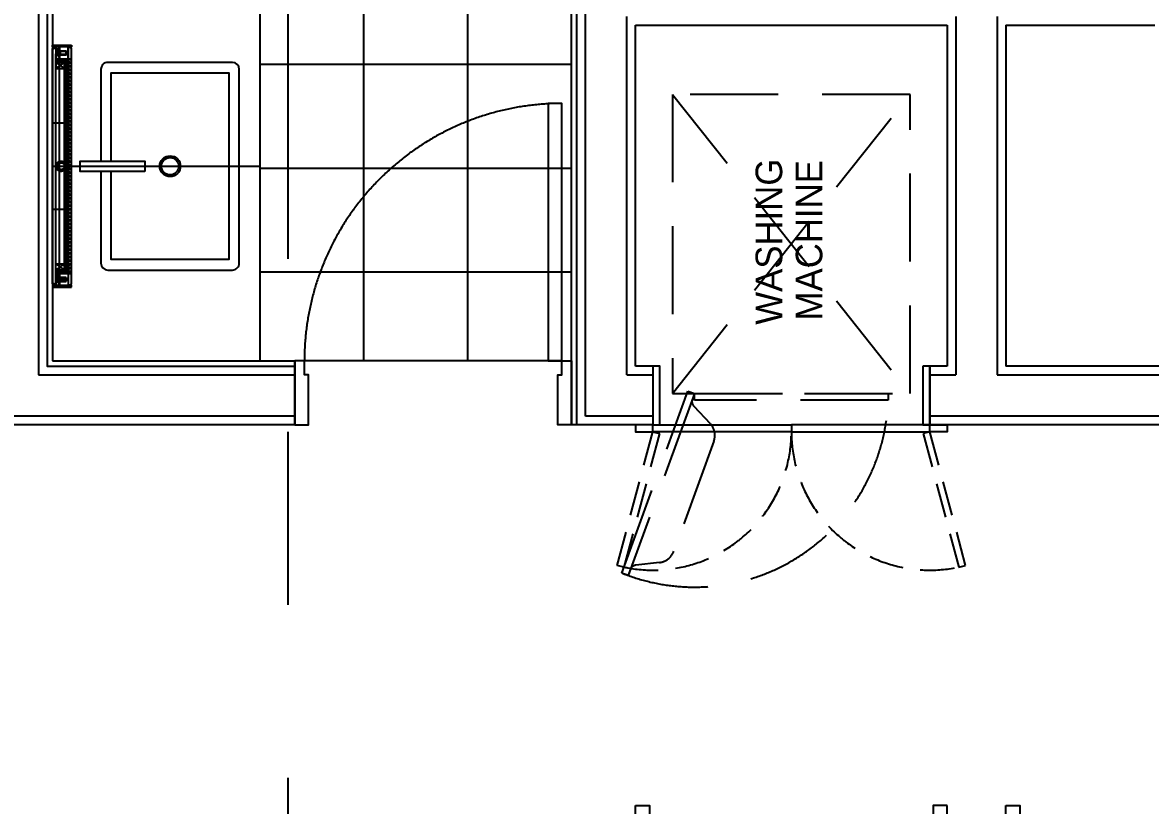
# Model space of a CAD drawing. Header units: millimetres. Extents: x 10000 to 302800, y 6800 to 229018.
# Drawn here: x 188212 to 191471, y 136757 to 139020 of the extents above; entities that cross this region are included whole.
import ezdxf

# ---------------------------------------------------------------- set-up
doc = ezdxf.new("R2010")
doc.units = ezdxf.units.MM
doc.header["$LTSCALE"] = 400
doc.header["$MEASUREMENT"] = 0
for name, pattern in [('X-GRID_5~ROOF$0$CENTER2', [1.125, 0.75, -0.125, 0.125, -0.125]), ('X-ROOM TYPE-SR-3Bay_8F 확장형$0$HIDDEN', [0.375, 0.25, -0.125]), ('X-ROOM TYPE-SR-3Bay_8F 확장형$0$X-ROOM TYPE-SR-2bay_1$0$PHANTOM2', [1.25, 0.625, -0.125, 0.125, -0.125, 0.125, -0.125]), ('X-ROOM TYPE-SR-3Bay_8F 확장형$0$X-ROOM TYPE-SR-2bay_1$0$X-ROOM TYPE-SR-1.3+1.7Bay$0$HIDDEN2', [4.7625, 3.175, -1.5875]), ('X-ROOM TYPE-SR-3Bay_8F 확장형$0$X-ROOM TYPE-SR-2bay_1$0$X-ROOM TYPE-SR-3Bay$0$HIDDEN2', [4.7625, 3.175, -1.5875])]:
    doc.linetypes.add(name, pattern=pattern)
doc.layers.get('0').update_dxf_attribs({"linetype": 'CONTINUOUS'})
for name, color, linetype in [('A-DIM1', 7, 'CONTINUOUS'), ('X-EXT_8F$0$A-254', 254, 'CONTINUOUS'), ('X-GRID_5~ROOF$0$A-CEN1', 1, 'X-GRID_5~ROOF$0$CENTER2'), ('X-ROOM TYPE-SR-3Bay_8F 확장형$0$.WA_Built-in', 252, 'CONTINUOUS'), ('X-ROOM TYPE-SR-3Bay_8F 확장형$0$.WA_Built-in_Lower', 252, 'CONTINUOUS'), ('X-ROOM TYPE-SR-3Bay_8F 확장형$0$.WA_Door Swing', 252, 'CONTINUOUS'), ('X-ROOM TYPE-SR-3Bay_8F 확장형$0$.WA_Floor-Fin', 252, 'CONTINUOUS'), ('X-ROOM TYPE-SR-3Bay_8F 확장형$0$.WA_Framing', 252, 'CONTINUOUS'), ('X-ROOM TYPE-SR-3Bay_8F 확장형$0$.WA_Light', 252, 'CONTINUOUS'), ('X-ROOM TYPE-SR-3Bay_8F 확장형$0$.WA_M ETAL', 252, 'CONTINUOUS'), ('X-ROOM TYPE-SR-3Bay_8F 확장형$0$.WA_Sani', 252, 'CONTINUOUS'), ('X-ROOM TYPE-SR-3Bay_8F 확장형$0$.WA_Sani-Fix', 252, 'CONTINUOUS'), ('X-ROOM TYPE-SR-3Bay_8F 확장형$0$.WA_Wall-Finish', 252, 'CONTINUOUS'), ('X-ROOM TYPE-SR-3Bay_8F 확장형$0$A-WALD', 7, 'CONTINUOUS'), ('X-ROOM TYPE-SR-3Bay_8F 확장형$0$X-ROOM TYPE-SR-2bay_1$0$.WA_Sani-Fix', 252, 'CONTINUOUS'), ('X-ROOM TYPE-SR-3Bay_8F 확장형$0$X-ROOM TYPE-SR-2bay_1$0$0-RefEdit0', 252, 'CONTINUOUS'), ('X-ROOM TYPE-SR-3Bay_8F 확장형$0$X-ROOM TYPE-SR-2bay_1$0$__Door-bomba', 252, 'CONTINUOUS')]:
    doc.layers.add(name, color=color, linetype=linetype)
doc.styles.add('X-ROOM TYPE-SR-3Bay_8F 확장형$0$X-ROOM TYPE-SR-2bay_1$0$X-ROOM TYPE-SR-1.3+1.7Bay$0$HY울릉도L', font='')
doc.styles.get('X-ROOM TYPE-SR-3Bay_8F 확장형$0$X-ROOM TYPE-SR-2bay_1$0$X-ROOM TYPE-SR-1.3+1.7Bay$0$HY울릉도L').set_extended_font_data('HYGothic-Extra')

# ---------------------------------------------------------------- blocks, each defined once
blk = doc.blocks.new('X-EXT_8F')
at = {"layer": 'X-EXT_8F$0$A-254'}
h = blk.add_hatch(dxfattribs=at)
h.set_pattern_fill('LINE', color=252, scale=100, angle=90)
h.set_pattern_definition([(90, (0, 0), (-317.5, 2e-14), [])])
edge = h.paths.add_edge_path()
edge.add_line((214444.8, 68021.2), (188877.6, 70521.2))
edge.add_line((188877.6, 70521.2), (174255.5, 70521.2))
edge.add_arc((174255.5, 68371.2), 2150, 90, 167)
edge.add_line((172160.6, 68854.9), (172053.9, 68392.8))
edge.add_arc((174148.8, 67909.2), 2150, 167, 180)
edge.add_line((171998.8, 67909.2), (171998.8, 38021.2))
edge.add_arc((174148.8, 38021.2), 2150, 180, 270)
edge.add_line((174148.8, 35871.2), (195098.8, 35871.2))
edge.add_line((195098.8, 35871.2), (195098.8, 36521.2))
edge.add_line((195098.8, 36521.2), (174648.8, 36521.2))
edge.add_arc((174648.8, 38021.2), 1500, 180, 270, ccw=False)
edge.add_line((173148.8, 38021.2), (173148.8, 67371.2))
edge.add_arc((174648.8, 67371.2), 1500, 90, 180, ccw=False)
edge.add_line((174648.8, 68871.2), (187974.8, 68871.2))
edge.add_line((187974.8, 68871.2), (202089.9, 68021.2))
edge.add_line((202089.9, 68021.2), (214444.8, 68021.2))
blk = doc.blocks.new('X-GRID_5~ROOF')
at = {"layer": 'X-GRID_5~ROOF$0$A-CEN1', "ltscale": 10}
blk.add_line((184198.8, 81871.2), (184198.8, 33068.4), dxfattribs=at)
blk = doc.blocks.new('X-ROOM TYPE-SR-3Bay_8F 확장형$0$DOOR-900')
at = {"color": 8, "linetype": 'X-ROOM TYPE-SR-3Bay_8F 확장형$0$X-ROOM TYPE-SR-2bay_1$0$PHANTOM2', "ltscale": 200}
blk.add_arc((-28, -85), 844, 180, 270, dxfattribs=at)
at = {"layer": 'X-ROOM TYPE-SR-3Bay_8F 확장형$0$X-ROOM TYPE-SR-2bay_1$0$__Door-bomba'}
for points in [[(-900, 85), (-860, 85), (-860, -45), (-872, -45), (-872, -85), (-900, -85)], [(0, 85), (-40, 85), (-40, -45), (-28, -45), (-28, -85), (0, -85)], [(-28, -85), (-28, -929), (-68, -929), (-68, -85)]]:
    blk.add_lwpolyline(points, close=True, dxfattribs=at)
blk = doc.blocks.new('X-ROOM TYPE-SR-3Bay_8F 확장형$0$A$C1701355A')
at = {"layer": 'X-ROOM TYPE-SR-3Bay_8F 확장형$0$.WA_Light', "linetype": 'X-ROOM TYPE-SR-3Bay_8F 확장형$0$HIDDEN', "ltscale": 10}
for points in [[(-29.5, -5.6), (-12.1, 11.7), (-2.9, 2.5), (-20.4, -14.9), (-22.4, -14.3), (-28.5, -8.3), (-29.5, -5.6)], [(-18.1, -14.2), (-1, 2.9), (-11.8, 13.8), (-28.8, -3.2)], [(-27.3, -6.2), (-12, 9.1), (-5.8, 2.9), (-21.2, -12.3)], [(-29.5, -5.6), (-27.3, -6.2), (-21.2, -12.3), (-20.3, -14.8)], [(-16, -7.2), (-14.3, -8.9)], [(-8.7, 0), (-7.1, -1.7)]]:
    blk.add_lwpolyline(points, dxfattribs=at)
blk.add_lwpolyline([(-22.3, -11.2), (-26, -7.5), (-24.6, -6.1), (-20.9, -9.8)], close=True, dxfattribs=at)
blk = doc.blocks.new('X-ROOM TYPE-SR-3Bay_8F 확장형$0$A$C61A5519C')
at = {"layer": 'X-ROOM TYPE-SR-3Bay_8F 확장형$0$.WA_Light', "linetype": 'X-ROOM TYPE-SR-3Bay_8F 확장형$0$HIDDEN', "ltscale": 10, "rotation": 44.99999999999411}
blk.add_blockref('X-ROOM TYPE-SR-3Bay_8F 확장형$0$A$C1701355A', (6.3, 9.1), dxfattribs=at)
blk = doc.blocks.new('X-ROOM TYPE-SR-3Bay_8F 확장형$0$mr')
at = {"layer": 'X-ROOM TYPE-SR-3Bay_8F 확장형$0$.WA_M ETAL'}
h = blk.add_hatch(dxfattribs=at)
h.set_pattern_fill('ANSI32', color=256, scale=15, angle=-90)
h.set_pattern_definition([(315, (-23359.6275, 437694.648), (3.977475644, 3.977475644), []), (315, (-23359.6275, 437691.996), (3.977475644, 3.977475644), [])])
h.paths.add_polyline_path([(-55, 350), (-55, 345), (0, 345), (0, 350)])
h = blk.add_hatch(dxfattribs=at)
h.set_pattern_fill('NET', color=256, scale=60, angle=-45)
h.set_pattern_definition([(315, (2329112.2085, 3855536.917), (5.303300859, 5.303300859), []), (45, (2329112.2085, 3855536.917), (-5.303300859, 5.303300859), [])])
h.paths.add_polyline_path([(-45, 310), (-55, 310), (-55, -310), (-45, -310)])
h = blk.add_hatch(dxfattribs=at)
h.set_pattern_fill('ANSI32', color=256, scale=15, angle=-90)
h.set_pattern_definition([(315, (-23359.6275, 437574.648), (3.977475644, 3.977475644), []), (315, (-23359.6275, 437571.996), (3.977475644, 3.977475644), [])])
h.paths.add_polyline_path([(-55, -350), (-55, -345), (0, -345), (0, -350)])
at = {"layer": 'X-ROOM TYPE-SR-3Bay_8F 확장형$0$.WA_Framing', "linetype": 'X-ROOM TYPE-SR-3Bay_8F 확장형$0$HIDDEN', "ltscale": 20}
for p, q in [((-10, 345), (-20, 310)), ((-10, 310), (-20, 345)), ((-35, 300), (-35, 282.5)), ((-10, 300), (-35, 282.5)), ((-10, 282.5), (-35, 300)), ((-35, -300), (-35, -282.5)), ((-10, -300), (-35, -282.5)), ((-10, -282.5), (-35, -300)), ((-20, -345), (-20, -310)), ((-10, -345), (-20, -310)), ((-10, -310), (-20, -345))]:
    blk.add_line(p, q, dxfattribs=at)
at = {"layer": 'X-ROOM TYPE-SR-3Bay_8F 확장형$0$.WA_Framing', "ltscale": 20}
for p, q in [((-35, 300), (-45, 310)), ((-40, 305), (-40, -305)), ((-40, 305), (-10, 305)), ((-35, -300), (-45, -310)), ((-10, -305), (-40, -305))]:
    blk.add_line(p, q, dxfattribs=at)
at = {"layer": 'X-ROOM TYPE-SR-3Bay_8F 확장형$0$.WA_Framing', "linetype": 'X-ROOM TYPE-SR-3Bay_8F 확장형$0$HIDDEN', "ltscale": 20}
for points in [[(-10, 345), (-10, 310), (-20, 310), (-20, 345)], [(-10, 300), (-10, 282.5), (-35, 282.5), (-35, 300)], [(-10, -300), (-10, -282.5), (-35, -282.5), (-35, -300)], [(-10, -345), (-10, -310), (-20, -310), (-20, -345)]]:
    blk.add_lwpolyline(points, close=True, dxfattribs=at)
at = {"layer": 'X-ROOM TYPE-SR-3Bay_8F 확장형$0$.WA_M ETAL'}
for p, q in [((-45, 310), (-55, 310)), ((-45, -310), (-55, -310))]:
    blk.add_line(p, q, dxfattribs=at)
for points in [[(-55, 350), (-55, 345), (0, 345), (0, 350)], [(-50, 344), (-55, 340), (-55, -340), (-50, -344), (-45, -344), (-45, 344)], [(-55, -350), (-55, -345), (0, -345), (0, -350)]]:
    blk.add_lwpolyline(points, close=True, dxfattribs=at)
at = {"layer": 'X-ROOM TYPE-SR-3Bay_8F 확장형$0$.WA_M ETAL', "linetype": 'X-ROOM TYPE-SR-3Bay_8F 확장형$0$HIDDEN', "ltscale": 50}
for points in [[(-45, 125), (0, 125)], [(0, -125), (-45, -125)]]:
    blk.add_lwpolyline(points, dxfattribs=at)
at = {"layer": 'X-ROOM TYPE-SR-3Bay_8F 확장형$0$.WA_Wall-Finish'}
for p, q in [((-20, 345), (-20, 310)), ((-20, 345), (-20, 310)), ((-10, 345), (-10, -325)), ((0, 340), (0, -340)), ((-10, 310), (-45, 310)), ((-45, 310), (-45, -344)), ((-10, 300), (-35, 300)), ((-35, 300), (-35, -300)), ((-10, -310), (-45, -310)), ((-10, -300), (-35, -300)), ((-20, -310), (-20, -345))]:
    blk.add_line(p, q, dxfattribs=at)
for points in [[(0, 345), (-5, 345), (-5, 340), (0, 340)], [(0, -340), (-5, -340), (-5, -345), (0, -345)]]:
    blk.add_lwpolyline(points, dxfattribs=at)
at = {"layer": 'X-ROOM TYPE-SR-3Bay_8F 확장형$0$.WA_Built-in', "yscale": 0.7999999999999988, "rotation": 270}
for p, xscale, zscale in [((-28.4, 324.2), 0.7999999999999988, 0.7999999999999988), ((-28.4, -324.2), -0.7999999999999988, 0.7999999999999989)]:
    blk.add_blockref('X-ROOM TYPE-SR-3Bay_8F 확장형$0$A$C61A5519C', p, dxfattribs=dict(at, xscale=xscale, zscale=zscale))
blk = doc.blocks.new('X-ROOM TYPE-SR-3Bay_8F 확장형$0$A$C1CB516A0')
at = {"layer": 'X-ROOM TYPE-SR-3Bay_8F 확장형$0$.WA_Built-in', "linetype": 'X-ROOM TYPE-SR-3Bay_8F 확장형$0$HIDDEN', "ltscale": 50}
blk.add_lwpolyline([(13.5, 35, -0.000893), (14.5, 35), (695, 35)], format="xyb", dxfattribs=at)
at = {"layer": 'X-ROOM TYPE-SR-3Bay_8F 확장형$0$.WA_M ETAL', "linetype": 'X-ROOM TYPE-SR-3Bay_8F 확장형$0$HIDDEN', "ltscale": 25}
for radius in [15, 10]:
    blk.add_circle((350, 30), radius, dxfattribs=at)
at = {"layer": 'X-ROOM TYPE-SR-3Bay_8F 확장형$0$.WA_Sani', "rotation": 90}
blk.add_blockref('X-ROOM TYPE-SR-3Bay_8F 확장형$0$mr', (350, 55), dxfattribs=at)
blk = doc.blocks.new('X-ROOM TYPE-SR-3Bay_8F 확장형$0$wash basin')
at = {"layer": 'X-ROOM TYPE-SR-3Bay_8F 확장형$0$.WA_Sani-Fix', "ltscale": 250}
blk.add_lwpolyline([(-15, 332.9), (-15, 520), (15, 520), (15, 332.9)], close=True, dxfattribs=at)
blk.add_lwpolyline([(-15, 460), (-280, 460, 0.414213), (-300, 440), (-300, 80, 0.414214), (-280, 60), (280, 60, 0.414213), (300, 80), (300, 440, 0.414214), (280, 460), (15, 460)], format="xyb", dxfattribs=at)
blk.add_lwpolyline([(15, 430), (270, 430), (270, 90), (-270, 90), (-270, 430), (-15, 430)], dxfattribs=at)
for radius in [30, 25]:
    blk.add_circle((0, 260), radius, dxfattribs=at)
at = {"layer": 'X-ROOM TYPE-SR-3Bay_8F 확장형$0$X-ROOM TYPE-SR-2bay_1$0$.WA_Sani-Fix', "ltscale": 250}
blk.add_line((0, 600), (0, 0), dxfattribs=at)
blk = doc.blocks.new('X-ROOM TYPE-SR-3Bay_8F 확장형$0$X-ROOM TYPE-SR-2bay_1$0$WASHING MACHINE')
at = {"layer": 'X-ROOM TYPE-SR-3Bay_8F 확장형$0$X-ROOM TYPE-SR-2bay_1$0$0-RefEdit0', "color": 8, "linetype": 'X-ROOM TYPE-SR-3Bay_8F 확장형$0$X-ROOM TYPE-SR-2bay_1$0$X-ROOM TYPE-SR-1.3+1.7Bay$0$HIDDEN2', "ltscale": 0.2}
for p, q in [((0, 343), (-864, -343)), ((-864, 343), (0, -343))]:
    blk.add_line(p, q, dxfattribs=at)
for points in [[(-1390.2, 471.5), (-1383.4, 490.3), (-857.2, 298.8), (-864, 280), (-1390.2, 471.5)], [(-864, -280), (-884, -280), (-884, 280), (-864, 280), (-864, -280)]]:
    blk.add_lwpolyline(points, dxfattribs=at)
blk.add_lwpolyline([(-864, 280), (-880.6, 286, 0.284079), (-901.2, 281.8), (-950.9, 234.6, -0.284079), (-1002.4, 224), (-1320.2, 339.6, -0.284079), (-1352.8, 380.9), (-1360.6, 449, 0.284079), (-1373.7, 465.5), (-1390.2, 471.5)], format="xyb", dxfattribs=at)
blk.add_lwpolyline([(-864, 343), (-864, -343), (0, -343), (0, 343)], close=True, dxfattribs=at)
blk.add_arc((-864, 280), 560, 157.9533, 270, dxfattribs=at)
at = {"layer": 'X-ROOM TYPE-SR-3Bay_8F 확장형$0$X-ROOM TYPE-SR-2bay_1$0$0-RefEdit0', "color": 8, "linetype": 'X-ROOM TYPE-SR-3Bay_8F 확장형$0$X-ROOM TYPE-SR-2bay_1$0$X-ROOM TYPE-SR-1.3+1.7Bay$0$HIDDEN2', "ltscale": 0.2, "style": 'X-ROOM TYPE-SR-3Bay_8F 확장형$0$X-ROOM TYPE-SR-2bay_1$0$X-ROOM TYPE-SR-1.3+1.7Bay$0$HY울릉도L'}
for s, p in [('WASHING', (-665.6, 26.5)), ('MACHINE', (-653.2, -89.5))]:
    blk.add_text(s, height=76.8, dxfattribs=at).set_placement(p)
blk = doc.blocks.new('X-ROOM TYPE-SR-3Bay_8F 확장형$0$DOOR-800(WET)')
at = {"linetype": 'X-ROOM TYPE-SR-3Bay_8F 확장형$0$X-ROOM TYPE-SR-2bay_1$0$PHANTOM2', "ltscale": 200}
blk.add_arc((-92.5, -28), 744, 180, 270, dxfattribs=at)
at = {"layer": 'X-ROOM TYPE-SR-3Bay_8F 확장형$0$.WA_Floor-Fin'}
blk.add_line((-92.5, -28), (-92.5, -772), dxfattribs=at)
at = {"layer": 'X-ROOM TYPE-SR-3Bay_8F 확장형$0$X-ROOM TYPE-SR-2bay_1$0$__Door-bomba'}
for points in [[(92.5, 0), (92.5, -40), (-52.5, -40), (-52.5, -28), (-92.5, -28), (-92.5, 0)], [(-92.5, -28), (-836.5, -28), (-836.5, -68), (-92.5, -68)], [(92.5, -800), (92.5, -760), (-52.5, -760), (-52.5, -772), (-92.5, -772), (-92.5, -800)]]:
    blk.add_lwpolyline(points, close=True, dxfattribs=at)
blk = doc.blocks.new('X-ROOM TYPE-SR-3Bay_8F 확장형')
at = {"layer": 'X-ROOM TYPE-SR-3Bay_8F 확장형$0$.WA_Built-in_Lower'}
for points in [[(185253.8, 42561.2), (185253.8, 42391.2), (185273.8, 42391.2), (185273.8, 42561.2)], [(186033.8, 42561.2), (186033.8, 42391.2), (186053.8, 42391.2), (186053.8, 42561.2)], [(185253.8, 42371.2), (185253.8, 42391.2), (185203.8, 42391.2), (185203.8, 42371.2)], [(185253.8, 42391.2), (185653.8, 42391.2), (185653.8, 42371.2), (185253.8, 42371.2)], [(186053.8, 42391.2), (185653.8, 42391.2), (185653.8, 42371.2), (186053.8, 42371.2)], [(186053.8, 42371.2), (186053.8, 42391.2), (186103.8, 42391.2), (186103.8, 42371.2)]]:
    blk.add_lwpolyline(points, close=True, dxfattribs=at)
at = {"layer": 'X-ROOM TYPE-SR-3Bay_8F 확장형$0$.WA_Built-in_Lower', "linetype": 'X-ROOM TYPE-SR-3Bay_8F 확장형$0$HIDDEN'}
for points in [[(185273.1, 42366), (185169.6, 41979.6), (185150.2, 41984.8), (185253.8, 42371.2)], [(186034.4, 42366), (186138, 41979.6), (186157.3, 41984.8), (186053.8, 42371.2)]]:
    blk.add_lwpolyline(points, close=True, dxfattribs=at)
for centre, start, end in [((185253.8, 42371.2), 257.866, 0.0003), ((186053.8, 42371.2), 179.9997, 282.134)]:
    blk.add_arc(centre, 400, start, end, dxfattribs=at)
at = {"layer": 'X-ROOM TYPE-SR-3Bay_8F 확장형$0$.WA_Floor-Fin'}
for p, q in [((184418.8, 42576.2), (184418.8, 44631.2)), ((184718.8, 42576.2), (184718.8, 44631.2)), ((185018.8, 43432.4), (184118.8, 43432.4)), ((185018.8, 43132.4), (184118.8, 43132.4)), ((185018.8, 42832.4), (184118.8, 42832.4))]:
    blk.add_line(p, q, dxfattribs=at)
at = {"layer": 'X-ROOM TYPE-SR-3Bay_8F 확장형$0$.WA_Wall-Finish'}
for p, q in [((183518.8, 44631.2), (183518.8, 42576.2)), ((184118.8, 42576.2), (184118.8, 43731.2)), ((185018.8, 42391.2), (185018.8, 43731.2)), ((185033.8, 42391.2), (185033.8, 43716.2)), ((185203.8, 42561.2), (185203.8, 43546.2)), ((185203.8, 43546.2), (186103.8, 43546.2)), ((186103.8, 43546.2), (186103.8, 42561.2)), ((186273.8, 43546.2), (186703.8, 43546.2)), ((186273.8, 43546.2), (186273.8, 42561.2)), ((183518.8, 42576.2), (184218.8, 42576.2)), ((184218.8, 42391.2), (184218.8, 42576.2)), ((185253.8, 42561.2), (185203.8, 42561.2)), ((185253.8, 42561.2), (185253.8, 42391.2)), ((186103.8, 42561.2), (186053.8, 42561.2)), ((186053.8, 42561.2), (186053.8, 42391.2)), ((186803.8, 42561.2), (186273.8, 42561.2)), ((184218.8, 42391.2), (182933.8, 42391.2)), ((185253.8, 42391.2), (185018.8, 42391.2)), ((186803.8, 42391.2), (186053.8, 42391.2))]:
    blk.add_line(p, q, dxfattribs=at)
blk.add_lwpolyline([(185033.8, 43716.2), (186533.8, 43716.2), (186533.8, 44646.2), (183503.8, 44646.2), (183503.8, 42561.2), (184218.8, 42561.2)], dxfattribs=at)
at = {"layer": 'X-ROOM TYPE-SR-3Bay_8F 확장형$0$A-WALD'}
for p, q in [((183478.8, 44671.2), (183478.8, 42536.2)), ((185058.8, 42416.2), (185058.8, 43691.2)), ((185178.8, 42536.2), (185178.8, 43571.2)), ((186128.8, 43571.2), (186128.8, 42536.2)), ((186248.8, 43571.2), (186248.8, 42536.2)), ((183478.8, 42536.2), (184218.8, 42536.2)), ((184218.8, 42536.2), (184218.8, 42416.2)), ((185178.8, 42536.2), (185253.8, 42536.2)), ((185253.8, 42536.2), (185253.8, 42416.2)), ((186053.8, 42536.2), (186128.8, 42536.2)), ((186053.8, 42536.2), (186053.8, 42416.2)), ((186248.8, 42536.2), (186803.8, 42536.2)), ((184218.8, 42416.2), (182958.8, 42416.2)), ((185253.8, 42416.2), (185058.8, 42416.2)), ((186803.8, 42416.2), (186053.8, 42416.2))]:
    blk.add_line(p, q, dxfattribs=at)
at = {"linetype": 'X-ROOM TYPE-SR-3Bay_8F 확장형$0$X-ROOM TYPE-SR-2bay_1$0$X-ROOM TYPE-SR-3Bay$0$HIDDEN2', "ltscale": 0.2, "rotation": 90}
blk.add_blockref('X-ROOM TYPE-SR-3Bay_8F 확장형$0$X-ROOM TYPE-SR-2bay_1$0$WASHING MACHINE', (185653.8, 43346.2), dxfattribs=at)
at = {"layer": 'X-ROOM TYPE-SR-3Bay_8F 확장형$0$.WA_Door Swing', "rotation": 270}
blk.add_blockref('X-ROOM TYPE-SR-3Bay_8F 확장형$0$DOOR-800(WET)', (185018.8, 42483.7), dxfattribs=at)
at = {"layer": 'X-ROOM TYPE-SR-3Bay_8F 확장형$0$.WA_Door Swing'}
blk.add_blockref('X-ROOM TYPE-SR-3Bay_8F 확장형$0$DOOR-900', (186103.8, 41206.2), dxfattribs=at)
at = {"layer": 'X-ROOM TYPE-SR-3Bay_8F 확장형$0$.WA_Door Swing', "xscale": -1}
blk.add_blockref('X-ROOM TYPE-SR-3Bay_8F 확장형$0$DOOR-900', (186273.8, 41206.2), dxfattribs=at)
at = {"layer": 'X-ROOM TYPE-SR-3Bay_8F 확장형$0$.WA_Sani', "ltscale": 100, "rotation": 90}
blk.add_blockref('X-ROOM TYPE-SR-3Bay_8F 확장형$0$A$C1CB516A0', (183573.8, 42788.7), dxfattribs=at)
at = {"layer": 'X-ROOM TYPE-SR-3Bay_8F 확장형$0$.WA_Sani-Fix', "ltscale": 250, "rotation": 90}
blk.add_blockref('X-ROOM TYPE-SR-3Bay_8F 확장형$0$wash basin', (184118.8, 43138.7), dxfattribs=at)
blk = doc.blocks.new('X-INT-HOTEL-8F')
blk.add_blockref('X-ROOM TYPE-SR-3Bay_8F 확장형', (0, 0))
blk = doc.blocks.new('X-BASE-8F')
for name in ['X-GRID_5~ROOF', 'X-EXT_8F']:
    blk.add_blockref(name, (0, 0))
blk.add_blockref('X-INT-HOTEL-8F', (0, 0))

msp = doc.modelspace()

# ---------------------------------------------------------------- block references
at = {"layer": 'A-DIM1'}
msp.add_blockref('X-BASE-8F', (4779.3, 95465.6), dxfattribs=at)

doc.saveas('drawing.dxf')
